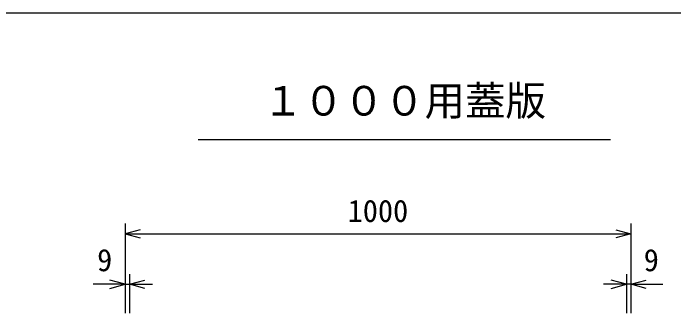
# Model space of a CAD drawing. Units: millimetres, scale not verified. Extents: x -16800 to 16800, y -5940 to 5940.
# Drawn here: x -5918 to -4612, y 3650 to 4256 of the extents above; entities that cross this region are included whole.
import ezdxf
from ezdxf.enums import TextEntityAlignment as Align

# ---------------------------------------------------------------- set-up
doc = ezdxf.new("R2010")
doc.units = ezdxf.units.MM
doc.header["$LTSCALE"] = 20
doc.layers.add('0-0_DIM', color=7, linetype='Continuous', lineweight=25)
doc.layers.add('0-6_TXT', color=7, linetype='Continuous', lineweight=25)
doc.styles.add('ＭＳ ゴシック', font='')
doc.styles.get('ＭＳ ゴシック').set_extended_font_data('MS Gothic')

msp = doc.modelspace()

# ---------------------------------------------------------------- linework, layer by layer
at = {"layer": '0-0_DIM'}
for p, q in [((-5696.79, 3840.05), (-5696.79, 3662.93)), ((-4696.79, 3840.05), (-4696.79, 3662.93)), ((-5696.79, 3820.05), (-4696.79, 3820.05)), ((-5687.79, 3740.05), (-5687.79, 3662.93)), ((-4705.79, 3740.05), (-4705.79, 3662.93)), ((-5696.79, 3720.05), (-5759.77, 3720.05)), ((-4696.79, 3720.05), (-4633.81, 3720.05))]:
    msp.add_line(p, q, dxfattribs=at)
for points in [[(-5666.79, 3828.09), (-5696.79, 3820.05), (-5666.79, 3812.02)], [(-4726.79, 3828.09), (-4696.79, 3820.05), (-4726.79, 3812.02)], [(-5726.79, 3712.02), (-5696.79, 3720.05), (-5726.79, 3728.09)], [(-5657.79, 3712.02), (-5687.79, 3720.05), (-5657.79, 3728.09)], [(-4735.79, 3712.02), (-4705.79, 3720.05), (-4735.79, 3728.09)], [(-4666.79, 3712.02), (-4696.79, 3720.05), (-4666.79, 3728.09)], [(-5696.79, 3720.05), (-5687.79, 3720.05), (-5642.35, 3720.05)], [(-4696.79, 3720.05), (-4705.79, 3720.05), (-4751.23, 3720.05)]]:
    msp.add_lwpolyline(points, dxfattribs=at)
at = {"layer": '0-6_TXT'}
msp.add_line((-5552.19, 4006.11), (-4737.24, 4006.11), dxfattribs=at)
msp.add_lwpolyline([(-6394.71, 1706.11), (-3894.71, 1706.11), (-3894.71, 4256.11), (-6394.71, 4256.11)], close=True, dxfattribs=at)

# ---------------------------------------------------------------- texts
at = {"layer": '0-0_DIM', "style": 'ＭＳ ゴシック'}
for s, p in [('1000', (-5256.79, 3830.05)), ('9', (-5752.13, 3732.75)), ('9', (-4671.45, 3732.75))]:
    msp.add_text(s, height=43.99, dxfattribs=at).set_placement(p, align=Align.BOTTOM_LEFT)
at = {"layer": '0-6_TXT', "style": 'ＭＳ ゴシック'}
msp.add_text('１０００用蓋版', height=58.65, dxfattribs=at).set_placement((-5424.71, 4036.11), align=Align.BOTTOM_LEFT)

doc.saveas('drawing.dxf')
